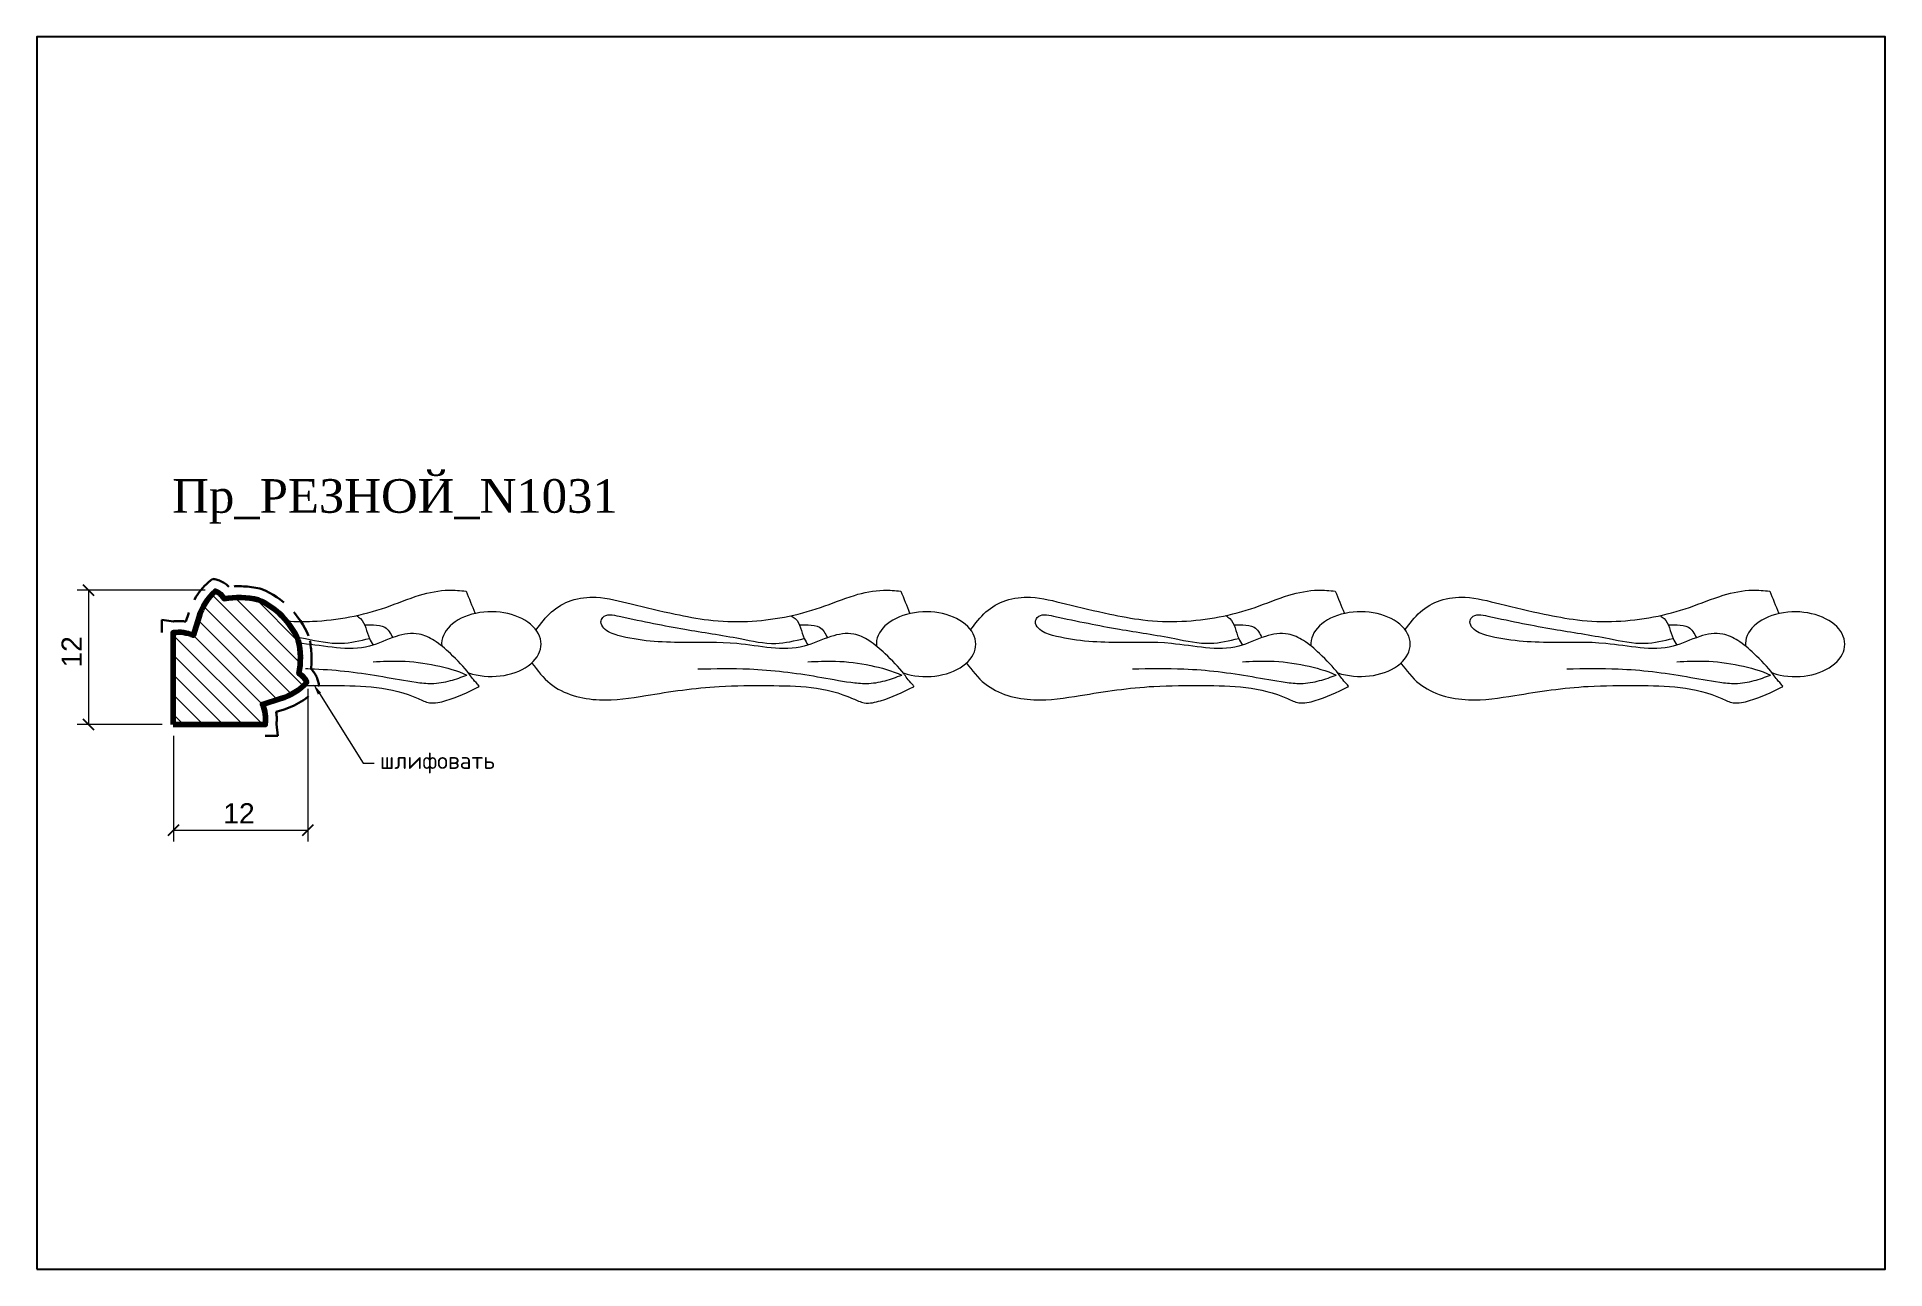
# Model space of a CAD drawing. Header units: millimetres. Extents: x 1318 to 1483, y 103 to 213.
import ezdxf
from ezdxf import colors
from ezdxf.entities.mleader import LeaderData, LeaderLine
from ezdxf.math import Vec2, Vec3

# ---------------------------------------------------------------- set-up
doc = ezdxf.new("R2010")
doc.units = ezdxf.units.MM
doc.linetypes.add('HIDDEN', pattern=[0.375, 0.25, -0.125])
for name, color, linetype, lineweight in [('0.15', 7, 'Continuous', 15), ('линия 50', 1, 'Continuous', 140), ('служебный слой РАЗМЕРЫ', 7, 'Continuous', 9)]:
    doc.layers.add(name, color=color, linetype=linetype, lineweight=lineweight)
doc.layers.add('Outside panel', color=7, linetype='Continuous', lineweight=18, true_color=0x7f5e57)
doc.layers.add('размеры в модели', color=7, linetype='Continuous')
doc.styles.add('ELECT', font='times.ttf')
doc.styles.get("Standard").update_dxf_attribs({"font": 'arial.ttf'})
doc.styles.add('ЕСКД профили текст', font='isocpeur.ttf')
doc.dimstyles.new('M_1', dxfattribs={"dimtxt": 1.8, "dimasz": 1, "dimexe": 1, "dimexo": 1, "dimgap": 0.6, "dimtad": 1, "dimdec": 0, "dimdsep": 46, "dimtxsty": 'Standard', "dimblk": 'ARCHTICK', "dimcen": -5, "dimclrd": 7, "dimclre": 7, "dimclrt": 7, "dimadec": 0, "dimazin": 0, "dimtfac": 1, "dimtdec": 0, "dimtmove": 0, "dimatfit": 3, "dimfxl": 1, "dimtolj": 1, "dimtzin": 0, "dimlwd": 5, "dimlwe": 5, "dimarcsym": 0})

# ---------------------------------------------------------------- blocks, each defined once
blk = doc.blocks.new('_ArchTick')
at = {"color": 0, "linetype": 'ByBlock', "const_width": 0.15}
blk.add_lwpolyline([(-0.5, -0.5), (0.5, 0.5)], dxfattribs=at)
blk = doc.blocks.new('*D3')
at = {"layer": 'Defpoints', "color": 0, "ltscale": 1000, "transparency": 16777216}
for p in [(1342.23519652204, 155.6494630111738), (1330.249730308959, 151.4655551177166), (1342.23519652204, 142.0377019479092)]:
    blk.add_point(p, dxfattribs=at)
at = {"layer": 'размеры в модели', "color": 7, "lineweight": 5, "ltscale": 1000, "transparency": 16777216}
for p, q in [((1342.23519652204, 154.6494630111738), (1342.23519652204, 141.0377019479092)), ((1330.249730308959, 150.4655551177166), (1330.249730308959, 141.0377019479092)), ((1330.249730308959, 142.0377019479092), (1342.23519652204, 142.0377019479092))]:
    blk.add_line(p, q, dxfattribs=at)
at = {"layer": 'размеры в модели', "color": 7, "lineweight": 5, "ltscale": 1000, "transparency": 16777216, "rotation": 180}
blk.add_blockref('_ArchTick', (1330.249730308959, 142.0377019479092), dxfattribs=at)
at = {"layer": 'размеры в модели', "color": 7, "lineweight": 5, "ltscale": 1000, "transparency": 16777216}
blk.add_blockref('_ArchTick', (1342.23519652204, 142.0377019479092), dxfattribs=at)
at = {"layer": 'размеры в модели', "color": 7, "ltscale": 1000, "transparency": 16777216, "insert": (1336.095676786103, 143.5413854404058), "char_height": 1.8, "attachment_point": 5}
blk.add_mtext('\\A1;12', dxfattribs=at)
blk = doc.blocks.new('*D2')
at = {"layer": 'Defpoints', "color": 0, "ltscale": 1000, "transparency": 16777216}
for p in [(1334.084774818516, 163.4648413900614), (1322.655524244427, 151.4655551177457), (1330.249730308959, 151.4655551177457)]:
    blk.add_point(p, dxfattribs=at)
at = {"layer": 'размеры в модели', "color": 7, "lineweight": 5, "ltscale": 1000, "transparency": 16777216}
for p, q in [((1333.084774818516, 163.4648413900614), (1321.655524244427, 163.4648413900614)), ((1322.655524244427, 163.4648413900614), (1322.655524244427, 151.4655551177457)), ((1329.249730308959, 151.4655551177457), (1321.655524244427, 151.4655551177457))]:
    blk.add_line(p, q, dxfattribs=at)
for p, rotation in [((1322.655524244427, 163.4648413900614), 90), ((1322.655524244427, 151.4655551177457), 270)]:
    blk.add_blockref('_ArchTick', p, dxfattribs=dict(at, rotation=rotation))
at = {"layer": 'размеры в модели', "color": 7, "ltscale": 1000, "transparency": 16777216, "insert": (1321.15184075193, 157.9593564914576), "char_height": 1.8, "attachment_point": 5, "rotation": 90}
blk.add_mtext('\\A1;12', dxfattribs=at)

msp = doc.modelspace()

# ---------------------------------------------------------------- hatches: boundary and pattern name
at = {"layer": 'Outside panel', "ltscale": 1000}
h = msp.add_hatch(dxfattribs=at)
h.set_pattern_fill('ANSI31', color=256, scale=10, angle=89.99999999999999)
h.set_pattern_definition([(135, (-306633.6856644455, 91681.50790047194), (-0.8838834764831847, -0.8838834764831842), [])])
h.paths.add_polyline_path([(1337.812014995328, 162.6165654286488, 0.1038088879171116), (1334.765606848709, 162.6928577784893, 0.1740997644252209), (1333.992552149761, 163.385716873312, 0.1386910459223381), (1332.530875956534, 161.0718026905997), (1332.020403718063, 159.434603548234, 0.1453573810265647), (1330.21523990163, 159.6650755567571), (1330.213694422167, 151.4655757763867), (1338.422489563945, 151.4655757763285, 0.1453573810307866), (1338.192357805103, 153.2707830011823), (1339.829653134522, 153.7809466437066, 0.1386910459223381), (1342.143842779635, 155.2421866738332, 0.1740997644252208), (1341.451129406003, 156.0153719522968, 0.1015318016150909), (1341.390472861949, 158.9966526355893, 0.188317394948237)])

# ---------------------------------------------------------------- linework, layer by layer
at = {"color": 6, "ltscale": 1000}
msp.add_lwpolyline([(1318.056383593845, 102.8554099686771), (1483.056383593845, 102.8554099686771), (1483.056383593845, 212.8554099686771), (1318.056383593845, 212.8554099686771)], close=True, dxfattribs=at)
at = {"layer": '0.15', "color": 7, "ltscale": 1000}
for centre in [(1358.620617721765, 158.6498230163597), (1397.437661683838, 158.6436012252707), (1436.230106749408, 158.6498230163597), (1475.025778539315, 158.6403985915131)]:
    msp.add_ellipse(centre, major_axis=(4.438622527826577, 9.860529514597086e-12), ratio=0.6509154792333085, start_param=4.23713329007802, end_param=9.482561288161904, dxfattribs=at)
for points, knots in [([(1340.414579045562, 160.7056467351977), (1341.162523585208, 160.6598827600137), (1344.138946822331, 160.6348745646428), (1348.173048338922, 161.4097135313677), (1352.006194687634, 163.0418129894424), (1354.45886633261, 163.5574916159858), (1355.854372316342, 163.4310553088908), (1356.364665439654, 163.3848214849313)], [17.8429942299455, 17.8429942299455, 17.8429942299455, 17.8429942299455, 20.08988971347166, 26.74825811286213, 29.94607415566784, 32.60458197079283, 34.13711534969523, 34.13711534969523, 34.13711534969523, 34.13711534969523]), ([(1341.320497924764, 159.2759231681011), (1341.55694186252, 159.2328464995262), (1342.861276426538, 158.9875892925083), (1344.997420996729, 158.4963586903941), (1346.894880742602, 158.9500567538962), (1347.74102339493, 159.1523763465411)], [78.37134092068156, 78.37134092068156, 78.37134092068156, 78.37134092068156, 79.07940255751271, 82.2795446336375, 84.85514881732725, 84.85514881732725, 84.85514881732725, 84.85514881732725]), ([(1342.008036909228, 154.9408124653746), (1342.857821562397, 154.9540671206087), (1344.982764029828, 154.943777963741), (1348.40791809915, 154.9457867307829), (1351.249079665005, 154.2206377715811), (1353.210980693762, 153.2531367228548), (1355.182153117912, 153.7097061801069), (1356.497100935387, 154.3515314170108), (1357.584149152342, 154.8791673619889), (1357.013671700213, 155.430454157573), (1356.538228334462, 156.2488947887796), (1355.08592399077, 157.715241781716), (1353.686400287737, 158.9516289654312), (1352.002481998363, 159.7627299023334), (1349.920688634575, 159.3841319584062), (1346.728231311961, 157.7491767757056), (1343.687111383373, 158.5230286469923), (1341.582203511218, 158.712748389069), (1341.508716210559, 158.7189630048706)], [19.69754640771503, 19.69754640771503, 19.69754640771503, 19.69754640771503, 22.24832621182727, 26.06635375518967, 29.92281452367069, 30.99215612275523, 32.46544107868561, 35.63853928809964, 35.66577555182245, 35.90923502653604, 37.14171020862229, 39.57380621122017, 41.43733782319381, 42.9008893891847, 44.96096710415814, 47.48688469944822, 53.50769619843231, 53.72571311914311, 53.72571311914311, 53.72571311914311, 53.72571311914311]), ([(1348.07286204847, 157.0735406445347), (1348.890564970508, 157.1149477038889), (1350.766472604661, 157.2099404165238), (1353.598229289357, 156.836535348255), (1355.56719049632, 156.284681970883), (1356.44854514657, 155.8874454834331)], [0, 0, 0, 0, 1.752280520987988, 4.019939660147178, 6.095222072340894, 6.095222072340894, 6.095222072340894, 6.095222072340894]), ([(1386.889905988657, 157.0676065311018), (1387.707608910579, 157.1090135904269), (1389.583516544732, 157.2040063030909), (1392.415273229428, 156.830601234793), (1394.384234436391, 156.278747857421), (1395.265589086641, 155.8815113700002)], [0, 0, 0, 0, 1.752280520987988, 4.019939660147178, 6.095222072340894, 6.095222072340894, 6.095222072340894, 6.095222072340894]), ([(1425.682351076113, 157.0735406445347), (1426.500053998152, 157.1149477038889), (1428.375961632304, 157.2099404165238), (1431.207718317, 156.836535348255), (1433.176679523964, 156.284681970883), (1434.058034174213, 155.8874454834331)], [0, 0, 0, 0, 1.752280520987988, 4.019939660147178, 6.095222072340894, 6.095222072340894, 6.095222072340894, 6.095222072340894]), ([(1464.467212715721, 157.0729049752881), (1465.28491563776, 157.1143120346424), (1467.160823271912, 157.2093047472772), (1469.992579956608, 156.8358996789793), (1471.961541163571, 156.2840463016364), (1472.842895813821, 155.8868098141866)], [0, 0, 0, 0, 1.752280520987988, 4.019939660147178, 6.095222072340894, 6.095222072340894, 6.095222072340894, 6.095222072340894]), ([(1342.039521147333, 156.4619671887958), (1342.308587896707, 156.4561503908953), (1344.620012683863, 156.3852557112587), (1347.924058596323, 155.9712517680782), (1351.36302734767, 155.2932313557139), (1353.390801709913, 155.0723974230241), (1354.941700853244, 155.3251644063166), (1355.959918153425, 155.7051136305563), (1356.44854514657, 155.887445483404)], [3.78915308096311, 3.78915308096311, 3.78915308096311, 3.78915308096311, 4.596819141996093, 10.72910473357985, 13.73444451740845, 15.12509542397621, 16.82011536431178, 18.38402710035458, 18.38402710035458, 18.38402710035458, 18.38402710035458])]:
    msp.add_open_spline(points, degree=3, knots=knots, dxfattribs=at)
for points in [[(1356.364665439654, 163.3848214849604), (1357.155757049517, 161.432146892872)], [(1362.618713717977, 159.9252119179182), (1363.995702633121, 161.5172535673955), (1365.764139979681, 162.5426414667054), (1367.978132798289, 162.8259683417746), (1371.098106500063, 162.2377196394846), (1375.042710579419, 161.3279460943486), (1378.010674430243, 160.8101085194394), (1381.481014286586, 160.6792149782013), (1388.02199655068, 161.9239722890088), (1391.033213472296, 163.0003551646259), (1393.651408136891, 163.4615714921274), (1395.181709379725, 163.3788873714984)], [(1395.181709379842, 163.3788873714984), (1395.972800989704, 161.4262127794391)], [(1401.411158805433, 159.9311460313511), (1402.788147720577, 161.5231876808575), (1404.556585067254, 162.5485755801383), (1406.770577885745, 162.8319024552366), (1409.890551587636, 162.2436537529175), (1413.835155666875, 161.3338802077815), (1416.803119517699, 160.8160426329014), (1420.273459374042, 160.6851490916342), (1426.814441638136, 161.9299064024708), (1429.825658559752, 163.0062892780879), (1432.443853224464, 163.4675056055894), (1433.974154467298, 163.3848214849313)], [(1433.974154467298, 163.3848214849604), (1434.765246077161, 161.432146892872)], [(1440.196020445041, 159.9305103621336), (1441.573009360185, 161.5225520115819), (1443.341446706861, 162.5479399108917), (1445.555439525353, 162.83126678599), (1448.675413227244, 162.2430180836709), (1452.620017306483, 161.3332445385349), (1455.587981157307, 160.8154069636548), (1459.05832101365, 160.6845134223877), (1465.599303277744, 161.9292707331952), (1468.61052019936, 163.0056536088123), (1471.228714864072, 163.4668699363137), (1472.759016106906, 163.3841858156848)], [(1472.759016106906, 163.3841858156848), (1473.550107716768, 161.4315112236545)], [(1346.570865565282, 161.1910844038248), (1346.942008386901, 160.9267753695494), (1347.74102339493, 159.1523763465411), (1348.079905967996, 158.5668664415607)], [(1347.314027828001, 160.3654544002384), (1348.100452614319, 160.3652238749673), (1349.113942071399, 160.1626505373169), (1349.817606020322, 159.2255439202891)], [(1362.251398495118, 156.953213795834), (1363.890744742424, 155.1191629298155), (1368.275857197772, 153.67337674792), (1372.412359468242, 154.0574249067467), (1378.967397623648, 154.8706692916639), (1383.378342527732, 154.9417423333398), (1387.193024585209, 154.7819452035365), (1390.916370484349, 153.7774627623621), (1391.921393844601, 153.4121964201513), (1393.383315075724, 153.5948295912713), (1396.307157538202, 154.8275897064486), (1396.331036272411, 154.8406900924638), (1396.216418348322, 155.0554812638329), (1395.442747360397, 156.014870797273), (1393.780733190546, 157.7904833297252), (1392.333627628464, 158.9646364547552), (1390.98681275018, 159.5374129117008), (1388.937963086482, 159.3226217403317), (1386.562843081843, 158.4629330395146), (1380.546433192048, 158.6931137170068), (1375.69324327663, 158.7944417554427), (1369.928699762862, 159.4263216381842), (1368.669096534093, 160.0689024678322), (1368.412508681136, 160.6284406399245), (1368.575806661112, 161.0247893717496), (1370.022098175319, 161.1413414377785), (1375.900608375272, 159.9756552990766), (1380.846057036379, 159.1363756206592), (1384.01856395353, 158.71672199159), (1386.558067335118, 159.1464422331082)], [(1385.387909505469, 161.1851502903919), (1385.759052326972, 160.9208412560874), (1386.558067335118, 159.1464422331082), (1386.896949908067, 158.5609323281278)], [(1386.131071768072, 160.3595202867764), (1386.917496554506, 160.3592897615054), (1387.93098601147, 160.156716423855), (1388.634649960393, 159.2196098068271)], [(1401.043843582574, 156.9591479092669), (1402.683189829881, 155.1250970432484), (1407.068302285228, 153.6793108613529), (1411.204804555815, 154.0633590202087), (1417.759842711104, 154.8766034050968), (1422.170787615305, 154.9476764467727), (1425.985469672665, 154.7878793169984), (1429.708815571805, 153.7833968758241), (1430.713838932174, 153.4181305335842), (1432.175760163296, 153.6007637047333), (1435.099602625774, 154.8335238198815), (1435.123481359868, 154.8466242059258), (1435.008863435778, 155.0614153772658), (1434.235192447853, 156.020804910735), (1432.573178278119, 157.7964174431872), (1431.126072716037, 158.9705705682172), (1429.779257837636, 159.5433470251628), (1427.730408173938, 159.3285558537937), (1425.355288169416, 158.4688671529766), (1419.338878279621, 158.6990478304397), (1414.485688364202, 158.8003758688756), (1408.721144850319, 159.432255751617), (1407.461541621549, 160.0748365812942), (1407.204953768593, 160.6343747533865), (1407.368251748685, 161.0307234852116), (1408.814543262892, 161.1472755512114), (1414.693053462728, 159.9815894125386), (1419.638502123835, 159.1423097341212), (1422.811009040986, 158.722656105052), (1425.350512422574, 159.1523763465411)], [(1424.180354592925, 161.1910844038248), (1424.551497414544, 160.9267753695494), (1425.350512422574, 159.1523763465411), (1425.689394995639, 158.5668664415607)], [(1424.923516855644, 160.3654544002384), (1425.709941641962, 160.3652238749673), (1426.723431099043, 160.1626505373169), (1427.427095047966, 159.2255439202891)], [(1439.828705222182, 156.9585122400204), (1441.468051469488, 155.1244613740018), (1445.853163924836, 153.6786751921063), (1449.989666195423, 154.0627233509331), (1456.544704350712, 154.8759677358503), (1460.955649254913, 154.9470407775261), (1464.770331312273, 154.7872436477228), (1468.493677211412, 153.7827612065485), (1469.498700571665, 153.4174948643376), (1470.960621802904, 153.6001280354576), (1473.884464265266, 154.832888150635), (1473.908342999475, 154.8459885366501), (1473.793725075386, 155.0607797080193), (1473.020054087461, 156.0201692414594), (1471.358039917726, 157.7957817739116), (1469.910934355645, 158.9699348989707), (1468.564119477243, 159.5427113558871), (1466.51526981343, 159.3279201845471), (1464.140149809024, 158.4682314837009), (1458.123739919229, 158.6984121611931), (1453.27055000381, 158.799740199629), (1447.50600648981, 159.4316200823705), (1446.246403261157, 160.0742009120186), (1445.9898154082, 160.6337390841109), (1446.153113388293, 161.0300878159651), (1447.599404902499, 161.1466398819939), (1453.477915102336, 159.9809537432629), (1458.423363763442, 159.1416740648456), (1461.595870680594, 158.7220204357764), (1464.135374062065, 159.1517406772946)], [(1462.965216232533, 161.1904487346073), (1463.336359054152, 160.9261397002738), (1464.135374062065, 159.1517406772946), (1464.474256635131, 158.5662307723142)], [(1463.708378495252, 160.3648187309627), (1464.49480328157, 160.3645882056917), (1465.50829273865, 160.1620148680413), (1466.211956687574, 159.2249082510134)], [(1377.066737439669, 156.430762291584), (1381.663556581665, 156.430762291584), (1387.756975389155, 155.7414337686096), (1390.720380572555, 155.2411369211222), (1392.1069209815, 155.1342929306447), (1393.783859360101, 155.3812145224547), (1395.265589086641, 155.8815113699711)], [(1415.859182527125, 156.4366964050168), (1420.456001669238, 156.4366964050168), (1426.549420476727, 155.7473678820425), (1429.512825660011, 155.2470710345551), (1430.899366068956, 155.1402270441067), (1432.576304447673, 155.3871486359167), (1434.058034174213, 155.887445483404)], [(1454.644044166733, 156.4360607357703), (1459.240863308729, 156.4360607357703), (1465.334282116335, 155.7467322127959), (1468.297687299619, 155.2464353653086), (1469.684227708563, 155.1395913748311), (1471.361166087165, 155.386512966641), (1472.842895813821, 155.8868098141575)]]:
    msp.add_spline(points, degree=3, dxfattribs=at)
at = {"layer": 'линия 50', "color": 1, "linetype": 'HIDDEN', "lineweight": 30, "ltscale": 10, "true_color": 0xff0909}
for points in [[(1329.215241861366, 159.6755670076564), (1329.215455364505, 160.8083021952516), (1330.248979279258, 160.6791304165999, -0.06619413863370223), (1331.354976853017, 160.6599374993566), (1331.574148574273, 161.3628704447074, -0.1615975297571271), (1333.747911136958, 164.4766852100329, -0.163415620026432), (1335.197500325517, 163.7658758431244, -0.088048496408717), (1338.132772809255, 163.5677883091012, -0.1913578785616585), (1342.308641088614, 159.3928433820583)], [(1338.428339541551, 150.4655757763285), (1339.565527737384, 150.4655757763139), (1339.436550765135, 151.4991240193231, 0.0661941386529295), (1339.417566311731, 152.6051251913341), (1340.120540555054, 152.8241644166592, 0.1615975297565497), (1343.234764985868, 154.9973400346535, 0.1634156200173295), (1342.524228856852, 156.4470631740587, 0.08298031831723499), (1342.365774639777, 159.2175291671192)]]:
    msp.add_lwpolyline(points, format="xyb", dxfattribs=at)
at = {"layer": 'линия 50', "color": 7}
for points in [[(1330.213694422517, 151.4655775287138), (1330.215241879119, 159.6755670076564), (1330.252435137238, 159.6709185237305), (1330.252435137238, 159.6709185237305, -0.1423512488509446), (1332.020403718063, 159.434603548234), (1332.530875956534, 161.0718026905997, -0.1386910459223397), (1333.992552149761, 163.385716873312, -0.174099764425221), (1334.765606848709, 162.6928577784893, -0.1038088879171117), (1337.812014995328, 162.6165654286488, -0.1883173949482368), (1341.390472861949, 158.9966526355893)], [(1330.222991390223, 151.4655757763867), (1338.432981015019, 151.4655757763285), (1338.428339541551, 151.5027699100065), (1338.428339541551, 151.5027699100065, 0.1423512488509446), (1338.192357805103, 153.2707830011823), (1339.829653134522, 153.7809466437066, 0.1386910459223397), (1342.143842779635, 155.2421866738332, 0.174099764425221), (1341.451129406003, 156.0153719522968, 0.1015318016150909), (1341.390472861949, 158.9966526355893)]]:
    msp.add_lwpolyline(points, format="xyb", dxfattribs=at)

# ---------------------------------------------------------------- texts
at = {"color": 7, "ltscale": 1000, "style": 'ELECT'}
msp.add_text('Пр_РЕЗНОЙ_N1031', height=3, dxfattribs=at).set_placement((1330.140217727178, 170.376948923793))

# ---------------------------------------------------------------- dimensions: what is measured, and where the dimension line sits
at = {"layer": 'размеры в модели', "color": 0, "ltscale": 1000}
dim = msp.add_linear_dim(base=(1322.655524244427, 151.4655551177457), p1=(1334.084774818515, 163.4648413900613), p2=(1330.249730308959, 151.4655551177457), angle=90, dimstyle='M_1', override={"dimtxt": 1.8}, dxfattribs=at)
dim.commit()
dim.dimension.update_dxf_attribs({"geometry": '*D2', "text_midpoint": (1322.655524244426, 157.9593564914576), "dimtype": 128})
dim = msp.add_linear_dim(base=(1342.23519652204, 142.0377019479092), p1=(1330.249730308959, 151.4655551177166), p2=(1342.23519652204, 155.6494630111738), dimstyle='M_1', override={"dimtxt": 1.8}, dxfattribs=at)
dim.commit()
dim.dimension.update_dxf_attribs({"geometry": '*D3', "text_midpoint": (1336.095676786103, 142.0377019479092), "dimtype": 128})

# ---------------------------------------------------------------- leaders
at = {"layer": 'служебный слой РАЗМЕРЫ'}
ml = msp.add_multileader_mtext('Standard', dxfattribs=at)
ml.set_content('\\A1;шлифовать', color=256, style='ЕСКД профили текст')
ml.set_leader_properties(color=256, linetype='ByLayer', lineweight=-1)
ml.build(insert=Vec2(0, 0))
ml.multileader.update_dxf_attribs({"dogleg_length": 1, "arrow_head_size": 1})
ctx = ml.context
ctx.base_point, ctx.char_height, ctx.arrow_head_size, ctx.landing_gap_size, ctx.plane_origin = Vec3(1348.173003757791, 148.0318907743385), 1.5, 1, 0.5, Vec3(1361.648345368052, 174.2005230681425)
notes = []
notes.append((ctx, [(1, (1, 1, 0), (1347.173003757791, 148.0318907743385), (1, 0), 1, [(0, [(1342.738965485023, 155.0786831772457)], 0, [])])]))
ctx.mtext.insert, ctx.mtext.flow_direction = Vec3(1348.673003757791, 149.0068907743444), 5
for ctx, leaders in notes:
    for number, flags, end, landing, length, lines in leaders:
        leader = LeaderData()
        leader.index, (leader.has_last_leader_line, leader.has_dogleg_vector, leader.attachment_direction) = number, flags
        leader.last_leader_point, leader.dogleg_vector, leader.dogleg_length = Vec3(end), Vec3(landing), length
        for number, points, colour, breaks in lines:
            line = LeaderLine()
            line.index, line.vertices, line.color, line.breaks = number, Vec3.list(points), colors.encode_raw_color(colour), breaks
            leader.lines.append(line)
        ctx.leaders.append(leader)

doc.saveas('drawing.dxf')
